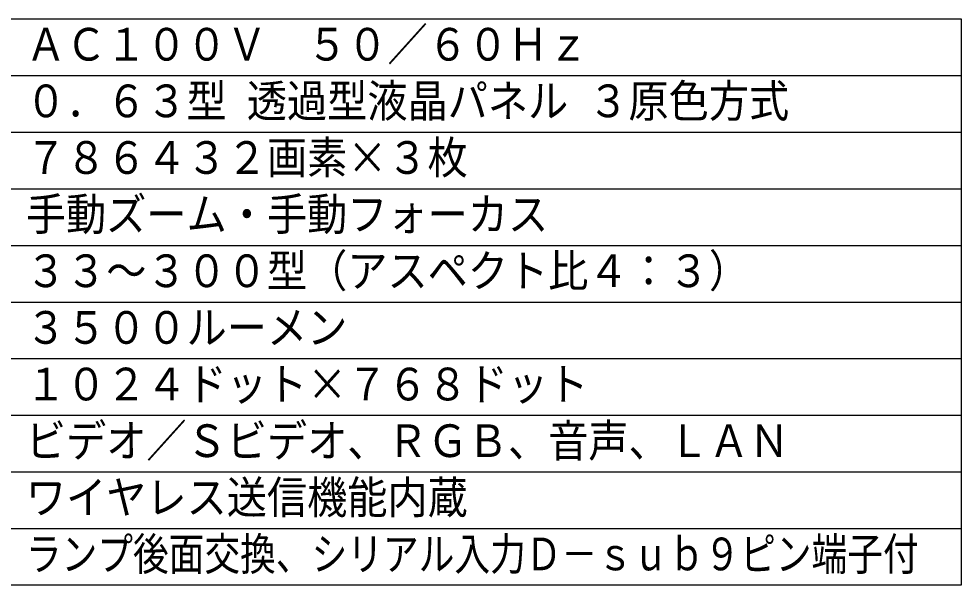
# Model space of a CAD drawing. Units: millimetres, scale not verified. Extents: x -63 to 63, y -57 to 57.
# Drawn here: x -20.6 to 62.5, y -56.5 to -6.5 of the extents above; entities that cross this region are included whole.
import ezdxf
from ezdxf.enums import TextEntityAlignment as Align

# ---------------------------------------------------------------- set-up
doc = ezdxf.new("R2010")
doc.units = ezdxf.units.MM
doc.header["$LTSCALE"] = 0.190236
doc.layers.add('0-0_MOJI1', color=2, linetype='Continuous')
doc.layers.add('0-2_WAKU', color=1, linetype='Continuous')
doc.styles.add('ＭＳ ゴシック', font='')
doc.styles.get('ＭＳ ゴシック').set_extended_font_data('MS Gothic')

msp = doc.modelspace()

# ---------------------------------------------------------------- linework, layer by layer
at = {"layer": '0-2_WAKU', "color": 4}
for p, q in [((-62.5001, -6.5), (62.5001, -6.5)), ((62.5001, -6.5), (62.5001, -56.5001)), ((62.5001, -56.5001), (-62.5001, -56.5001))]:
    msp.add_line(p, q, dxfattribs=at)
at = {"layer": '0-2_WAKU'}
for p, q in [((-62.5001, -11.5), (62.5001, -11.5)), ((-62.5001, -16.5), (62.5001, -16.5)), ((-62.5001, -21.5), (62.5001, -21.5)), ((-62.5001, -26.5), (62.5001, -26.5)), ((-62.5001, -31.5001), (62.5001, -31.5001)), ((-62.5001, -36.5001), (62.5001, -36.5001)), ((-62.5001, -41.5001), (62.5001, -41.5001)), ((-62.5001, -46.5001), (62.5001, -46.5001)), ((-62.5001, -51.5001), (62.5001, -51.5001))]:
    msp.add_line(p, q, dxfattribs=at)

# ---------------------------------------------------------------- texts
at = {"layer": '0-0_MOJI1', "style": 'ＭＳ ゴシック'}
for s, width, p in [('ＡＣ１００Ｖ\u3000５０／６０Ｈｚ', 0.9, (-20, -11.0551)), ('０．６３型 透過型液晶パネル ３原色方式', 0.9, (-20, -16.0551)), ('７８６４３２画素×３枚', 0.9, (-20, -21.0552)), ('手動ズーム・手動フォーカス', 0.9, (-20, -26.0552)), ('３３～３００型（アスペクト比４：３）', 0.9, (-20, -31.0552)), ('３５００ルーメン', 0.9, (-20, -36.0552)), ('１０２４ドット×７６８ドット', 0.9, (-20, -41.0552)), ('ビデオ／Ｓビデオ、ＲＧＢ、音声、ＬＡＮ', 0.9, (-20, -46.0552)), ('ワイヤレス送信機能内蔵', 0.9, (-20, -51.0552)), ('ランプ後面交換、シリアル入力Ｄ－ｓｕｂ９ピン端子付', 0.8, (-20, -56.0552))]:
    msp.add_text(s, height=2.887, dxfattribs=dict(at, width=width)).set_placement(p, align=Align.BOTTOM_LEFT)

doc.saveas('drawing.dxf')
